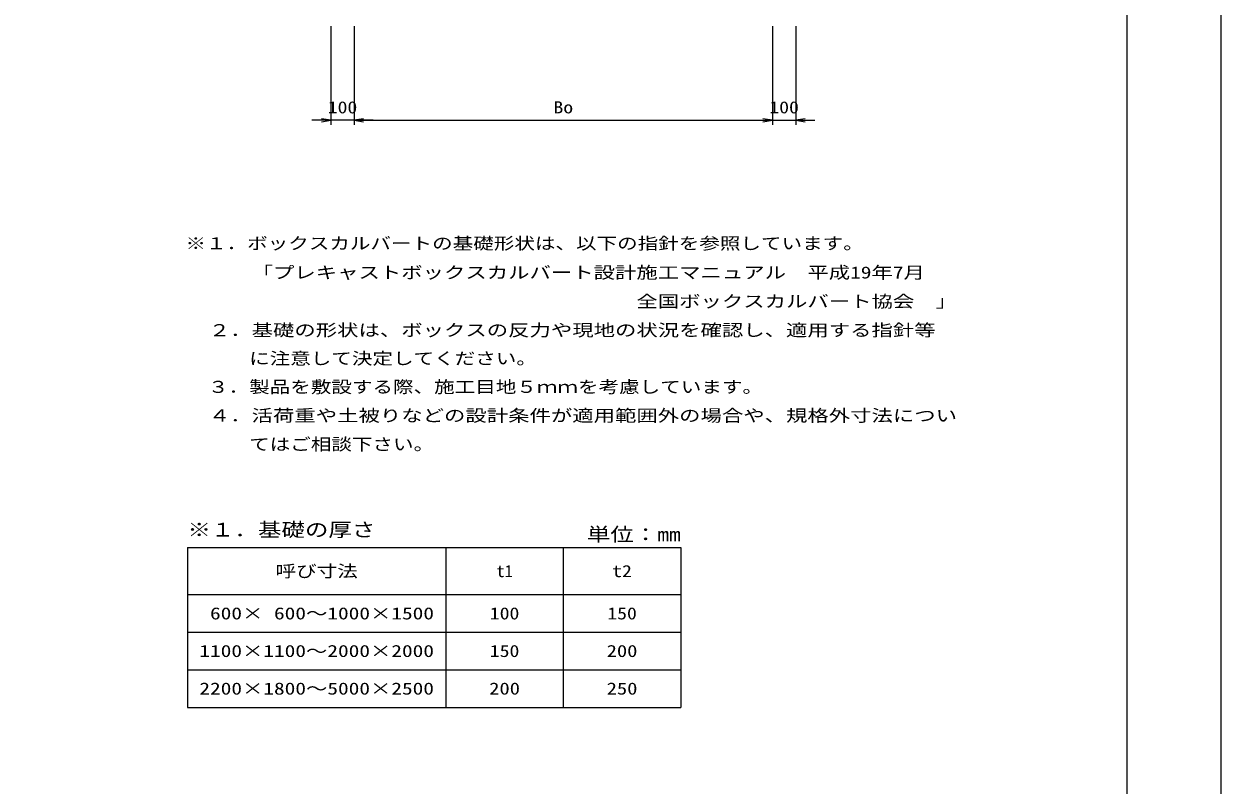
# Model space of a CAD drawing. Units: millimetres at full size. Extents: x 0 to 16820, y 0 to 11880.
# Drawn here: x 11724 to 16820, y 3240 to 6480 of the extents above; entities that cross this region are included whole.
import ezdxf
from ezdxf.enums import TextEntityAlignment as Align

# ---------------------------------------------------------------- set-up
doc = ezdxf.new("R2010")
doc.units = ezdxf.units.MM
for name, color, linetype, lineweight in [('D-DOC', 7, 'Continuous', 25), ('D-STR-DIM', 7, 'Continuous', 25), ('D-TTL', 2, 'Continuous', 25)]:
    doc.layers.add(name, color=color, linetype=linetype, lineweight=lineweight)
doc.styles.add('ＭＳ ゴシック', font='')
doc.styles.get('ＭＳ ゴシック').set_extended_font_data('MS Gothic')

# ---------------------------------------------------------------- blocks, each defined once
blk = doc.blocks.new('open_arrow')
at = {"color": 0, "linetype": 'Continuous', "lineweight": -2}
blk.add_lwpolyline([(7.5, 1.25), (0, 0), (7.5, -1.25)], dxfattribs=at)

msp = doc.modelspace()

# ---------------------------------------------------------------- linework, layer by layer
at = {"layer": 'D-DOC'}
for p, q in [((12420, 4250.778), (14520, 4250.778)), ((12420, 4250.778), (12420, 3570.778)), ((13520, 4250.778), (13520, 3570.778)), ((14020, 4250.778), (14020, 3570.778)), ((14520, 4250.778), (14520, 3570.778)), ((12420, 4050.778), (14520, 4050.778)), ((12420, 3890.778), (14520, 3890.778)), ((12420, 3730.778), (14520, 3730.778)), ((12420, 3570.778), (14520, 3570.778))]:
    msp.add_line(p, q, dxfattribs=at)
at = {"layer": 'D-STR-DIM'}
for p, q in [((13030, 6470), (13030, 6050)), ((13130, 6470), (13130, 6050)), ((13130, 6470), (13130, 6050)), ((14910, 6470), (14910, 6050)), ((14910, 6470), (14910, 6050)), ((15010, 6470), (15010, 6050)), ((13210, 6070), (12950, 6070)), ((13130, 6070), (14910, 6070)), ((14830, 6070), (15090, 6070))]:
    msp.add_line(p, q, dxfattribs=at)
at = {"layer": 'D-TTL'}
for points in [[(0, 0), (16820, 0), (16820, 11880), (0, 11880)], [(400, 400), (16420, 400), (16420, 11480), (400, 11480)]]:
    msp.add_lwpolyline(points, close=True, dxfattribs=at)

# ---------------------------------------------------------------- block references
at = {"layer": 'D-STR-DIM', "xscale": 5.33, "yscale": 5.33, "rotation": 180}
for p in [(13030, 6070), (14910, 6070), (14910, 6070)]:
    msp.add_blockref('open_arrow', p, dxfattribs=at)
at = {"layer": 'D-STR-DIM', "xscale": 5.33, "yscale": 5.33}
for p in [(13130, 6070), (13130, 6070), (15010, 6070)]:
    msp.add_blockref('open_arrow', p, dxfattribs=at)

# ---------------------------------------------------------------- texts
at = {"layer": 'D-DOC', "style": 'ＭＳ ゴシック'}
for s, height, width, p in [('※１．ボックスカルバートの基礎形状は、以下の指針を参照しています。', 51.32, 1.25, (12411.472, 5505.015)), ('\u3000\u3000\u3000「プレキャストボックスカルバート設計施工マニュアル\u3000平成19年7月', 51.32, 1.3, (12420, 5380.887)), ('\u3000\u3000\u3000\u3000\u3000\u3000\u3000\u3000\u3000\u3000\u3000\u3000\u3000\u3000\u3000\u3000\u3000\u3000\u3000\u3000\u3000全国ボックスカルバート協会\u3000」', 51.32, 1.3, (12420, 5258.179)), ('\u3000２．基礎の形状は、ボックスの反力や現地の状況を確認し、適用する指針等', 51.32, 1.3, (12420, 5135.472)), ('\u3000\u3000\u3000に注意して決定してください。', 51.32, 1.25, (12420, 5015.252)), ('\u3000３．製品を敷設する際、施工目地５ｍｍを考慮しています。', 51.32, 1.25, (12420, 4893.966)), ('\u3000４．活荷重や土被りなどの設計条件が適用範囲外の場合や、規格外寸法につい', 51.32, 1.3, (12420, 4771.97)), ('\u3000\u3000\u3000てはご相談下さい。', 51.32, 1.25, (12420, 4649.618)), ('※１．基礎の厚さ', 58.65, 1.25, (12420, 4280.112))]:
    msp.add_text(s, height=height, dxfattribs=dict(at, width=width)).set_placement(p, align=Align.BOTTOM_LEFT)
at = {"layer": 'D-DOC', "style": 'ＭＳ ゴシック', "width": 1.25}
msp.add_text('単位：mm', height=58.65, dxfattribs=at).set_placement((14520, 4260.112), align=Align.BOTTOM_RIGHT)
at = {"layer": 'D-DOC', "style": 'ＭＳ ゴシック'}
for s, width, p in [('呼び寸法', 1.25, (12970, 4150.778)), ('t2', 1.2, (14270, 4150.778)), (' 600× 600～1000×1500', 1.3, (12970, 3970.778)), ('100', 1.2, (13770, 3970.778)), ('150', 1.2, (14270, 3970.778)), ('1100×1100～2000×2000', 1.3, (12970, 3810.778)), ('150', 1.2, (13770, 3810.778)), ('200', 1.25, (14270, 3810.778)), ('2200×1800～5000×2500', 1.3, (12970, 3650.778)), ('200', 1.25, (13770, 3650.778)), ('250', 1.25, (14270, 3650.778))]:
    msp.add_text(s, height=51.32, dxfattribs=dict(at, width=width)).set_placement(p, align=Align.MIDDLE_CENTER)
msp.add_text('t1', height=51.32, dxfattribs=at).set_placement((13770, 4150.778), align=Align.MIDDLE_CENTER)
at = {"layer": 'D-STR-DIM', "style": 'ＭＳ ゴシック', "width": 1.2}
for s, p in [('100', (13080, 6125)), ('Bo', (14020, 6125)), ('100', (14960, 6125))]:
    msp.add_text(s, height=51.32, dxfattribs=at).set_placement(p, align=Align.MIDDLE_CENTER)

doc.saveas('drawing.dxf')
